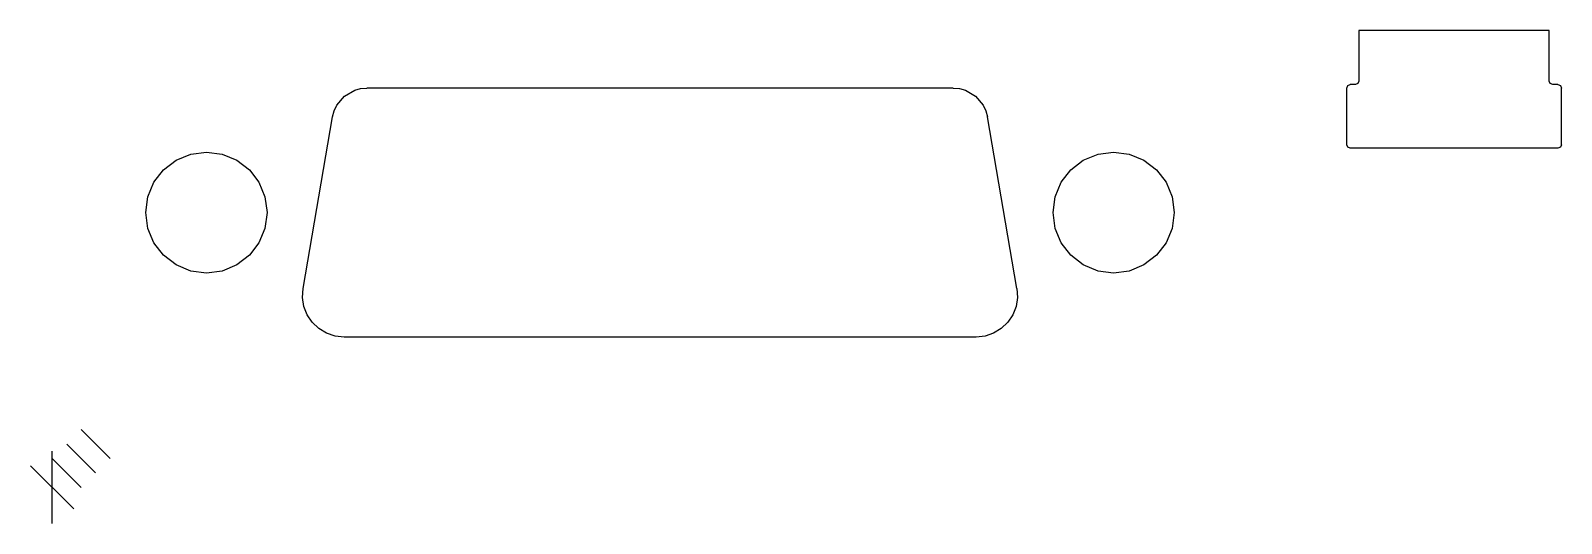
# Model space of a CAD drawing. Extents: x -3 to 209, y -5 to 63.
import ezdxf

# ---------------------------------------------------------------- set-up
doc = ezdxf.new("R2010")
doc.units = 0

msp = doc.modelspace()

# ---------------------------------------------------------------- linework, layer by layer
for p, q in [((180.985, 63.332), (180.985, 56.3295)), ((207.364, 63.332), (180.985, 63.332)), ((207.364, 56.3295), (207.364, 63.332)), ((41.895793, 55.07133), (42.706686, 55.293406)), ((42.706686, 55.293406), (43.5642, 55.3702)), ((124.813, 55.3702), (43.5642, 55.3702)), ((124.813, 55.3702), (125.670514, 55.293406)), ((125.670514, 55.293406), (126.481407, 55.07133)), ((179.306, 55.3702), (179.446452, 55.709392)), ((179.306, 47.5043), (179.306, 55.37017)), ((179.446452, 55.709392), (179.78562, 55.8499)), ((180.505, 55.8499), (179.78556, 55.8499)), ((180.84451, 55.990369), (180.50537, 55.8499)), ((180.985, 56.3295), (180.84451, 55.990369)), ((207.50486, 55.990369), (207.36437, 56.3295)), ((207.844, 55.8499), (207.50486, 55.990369)), ((208.563, 55.8499), (207.84356, 55.8499)), ((208.563, 55.8499), (208.902168, 55.709392)), ((208.902168, 55.709392), (209.04262, 55.3702)), ((209.043, 47.5043), (209.043, 55.37017)), ((39.414006, 52.979365), (40.472982, 54.241163)), ((40.472982, 54.241163), (41.895793, 55.07133)), ((126.481407, 55.07133), (127.904218, 54.241163)), ((127.904218, 54.241163), (128.963194, 52.979365)), ((34.7473, 27.5665), (38.83711, 51.3855)), ((38.8371, 51.3856), (39.057904, 52.217749)), ((39.057904, 52.217749), (39.414006, 52.979365)), ((128.963194, 52.979365), (129.319296, 52.217749)), ((129.319296, 52.217749), (129.5401, 51.3856)), ((133.63, 27.5665), (129.54019, 51.3855)), ((179.446874, 47.165166), (179.30638, 47.50428)), ((179.786, 47.0247), (179.446874, 47.165166)), ((208.563, 47.0247), (179.786, 47.0247)), ((208.902506, 47.165186), (208.56338, 47.02472)), ((209.043, 47.5043), (208.902506, 47.165186)), ((15.409328, 44.025952), (17.16066, 45.372576)), ((17.16066, 45.372576), (19.202536, 46.215961)), ((19.202536, 46.215961), (21.357405, 46.49709)), ((21.357405, 46.49709), (23.512274, 46.215961)), ((23.512274, 46.215961), (25.55415, 45.372576)), ((25.55415, 45.372576), (27.305482, 44.025952)), ((141.071428, 44.025952), (142.82276, 45.372576)), ((142.82276, 45.372576), (144.864636, 46.215961)), ((144.864636, 46.215961), (147.019505, 46.49709)), ((147.019505, 46.49709), (149.174374, 46.215961)), ((149.174374, 46.215961), (151.21625, 45.372576)), ((151.21625, 45.372576), (152.967582, 44.025952)), ((14.088429, 42.300345), (15.409328, 44.025952)), ((27.305482, 44.025952), (28.626381, 42.300345)), ((139.750529, 42.300345), (141.071428, 44.025952)), ((152.967582, 44.025952), (154.288481, 42.300345)), ((12.96391, 38.1036), (13.254458, 40.29361)), ((13.254458, 40.29361), (14.088429, 42.300345)), ((28.626381, 42.300345), (29.46035, 40.29361)), ((29.46035, 40.29361), (29.750895, 38.1036)), ((138.62601, 38.1036), (138.916558, 40.29361)), ((138.916558, 40.29361), (139.750529, 42.300345)), ((154.288481, 42.300345), (155.12245, 40.29361)), ((155.12245, 40.29361), (155.412995, 38.1036)), ((13.254455, 35.91359), (12.96391, 38.1036)), ((29.7509, 38.1036), (29.46035, 35.91359)), ((29.750895, 38.1036), (29.7509, 38.1036)), ((138.916555, 35.91359), (138.62601, 38.1036)), ((155.413, 38.1036), (155.12245, 35.91359)), ((155.412995, 38.1036), (155.413, 38.1036)), ((14.088424, 33.906855), (13.254455, 35.91359)), ((29.46035, 35.91359), (28.626377, 33.906855)), ((139.750524, 33.906855), (138.916555, 35.91359)), ((155.12245, 35.91359), (154.288477, 33.906855)), ((15.409323, 32.181248), (14.088424, 33.906855)), ((17.160655, 30.834624), (15.409323, 32.181248)), ((27.305477, 32.181248), (25.554145, 30.834624)), ((28.626377, 33.906855), (27.305477, 32.181248)), ((141.071423, 32.181248), (139.750524, 33.906855)), ((142.822755, 30.834624), (141.071423, 32.181248)), ((152.967577, 32.181248), (151.216245, 30.834624)), ((154.288477, 33.906855), (152.967577, 32.181248)), ((19.202531, 29.991239), (17.160655, 30.834624)), ((21.3574, 29.71011), (19.202531, 29.991239)), ((23.512269, 29.991239), (21.3574, 29.71011)), ((25.554145, 30.834624), (23.512269, 29.991239)), ((144.864631, 29.991239), (142.822755, 30.834624)), ((147.0195, 29.71011), (144.864631, 29.991239)), ((149.174369, 29.991239), (147.0195, 29.71011)), ((151.216245, 30.834624), (149.174369, 29.991239)), ((34.671081, 26.311675), (34.74728, 27.56653)), ((133.63, 27.5665), (133.706199, 26.311644)), ((34.865426, 25.084192), (34.671081, 26.311675)), ((133.706199, 26.311644), (133.511854, 25.08416)), ((35.318657, 23.927012), (34.865426, 25.084192)), ((36.019116, 22.883065), (35.318657, 23.927012)), ((133.058622, 23.926979), (132.358161, 22.883032)), ((133.511854, 25.08416), (133.058622, 23.926979)), ((36.929468, 22.016044), (36.019116, 22.883065)), ((37.993259, 21.373523), (36.929468, 22.016044)), ((39.170149, 20.974256), (37.993259, 21.373523)), ((130.384015, 21.37349), (129.207122, 20.974224)), ((131.447807, 22.01601), (130.384015, 21.37349)), ((132.358161, 22.883032), (131.447807, 22.01601)), ((40.4198, 20.837), (39.170149, 20.974256)), ((127.958, 20.837), (40.4198, 20.837)), ((129.207122, 20.974224), (127.95747, 20.83697))]:
    msp.add_line(p, q)
at = {"layer": 'Layer 1'}
for p, q in [((8, 4), (4, 8)), ((0, -5), (0, 5)), ((6, 2), (2, 6)), ((3, -3), (-3, 3)), ((4, 0), (0, 4))]:
    msp.add_line(p, q, dxfattribs=at)

doc.saveas('drawing.dxf')
